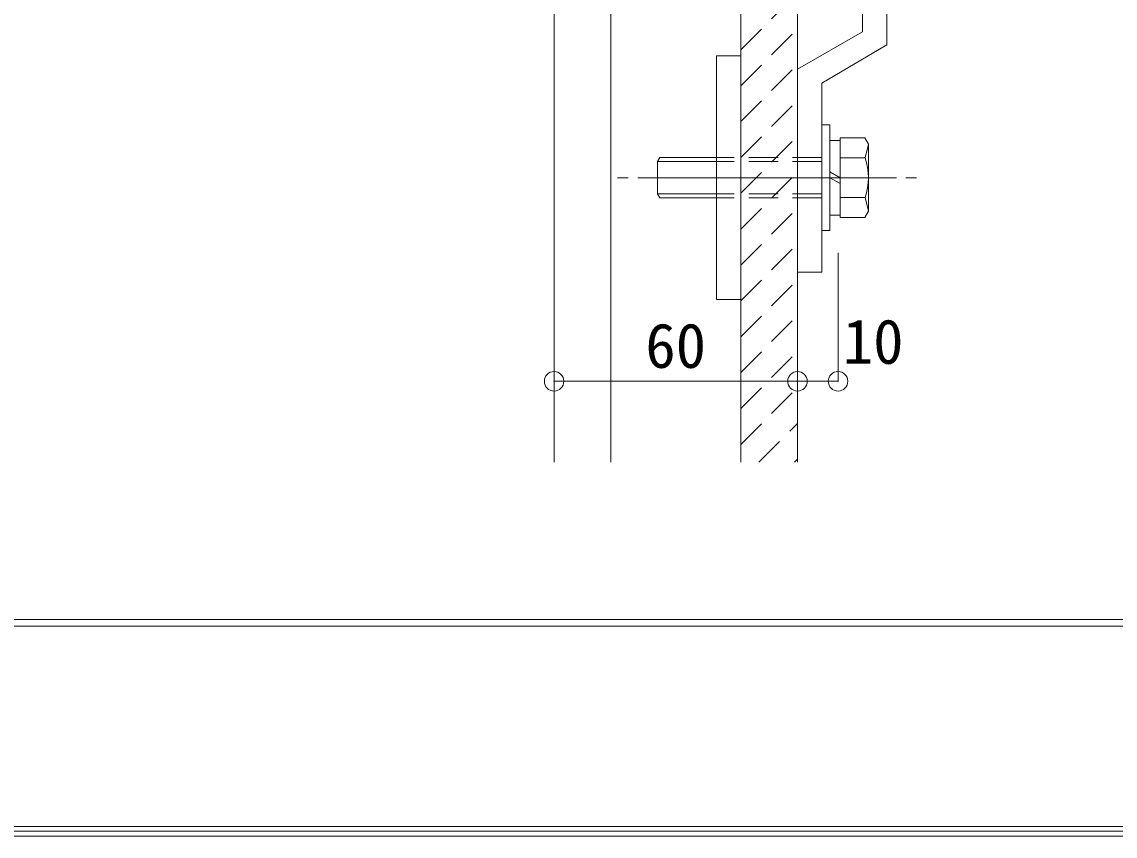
# Model space of a CAD drawing. Units: millimetres at full size, sheet at 1:6; details may follow other scales. Extents: x -1209 to 1209, y -852 to 852.
# Drawn here: x -546.7 to -277.2, y -852.4 to -651.7 of the extents above; entities that cross this region are included whole.
import ezdxf
from ezdxf.enums import TextEntityAlignment as Align

# ---------------------------------------------------------------- set-up
doc = ezdxf.new("R2010")
doc.units = ezdxf.units.MM
doc.header["$LTSCALE"] = 6
doc.header["$PDMODE"] = 32
doc.header["$PDSIZE"] = 4.8
doc.linetypes.add('DASHED1', pattern=[1.8, 1.2, -0.6])
for name, color, linetype, lineweight in [('0-0_WAKU', 7, 'Continuous', 5), ('0-1_AL', 5, 'Continuous', 5), ('0-2_SUNPO', 7, 'Continuous', 5), ('0-4_KANAMONO', 6, 'Continuous', 5), ('0-5_FUKUSIZA', 3, 'Continuous', 5)]:
    doc.layers.add(name, color=color, linetype=linetype, lineweight=lineweight)
doc.styles.add('ＭＳ ゴシック', font='')
doc.styles.get('ＭＳ ゴシック').set_extended_font_data('MS Gothic')

msp = doc.modelspace()

# ---------------------------------------------------------------- linework, layer by layer
at = {"layer": '0-0_WAKU'}
for p, q in [((-1207, -799), (1207, -799)), ((-1207, -800.7), (1207, -800.7)), ((1208.207, -851.207), (-1208.207, -851.207)), ((1207, -850), (-1207, -850)), ((-1209.414, -852.414), (1209.414, -852.414))]:
    msp.add_line(p, q, dxfattribs=at)
at = {"layer": '0-1_AL'}
for p, q in [((-415.506, -760.252), (-415.506, -557.614)), ((-401.504, -760.252), (-401.504, -557.614)), ((-369.506, -760.252), (-369.506, -557.614)), ((-355.506, -760.252), (-355.506, -557.614))]:
    msp.add_line(p, q, dxfattribs=at)
at = {"layer": '0-2_SUNPO'}
for p, q in [((-345.506, -708.668), (-345.506, -740.319)), ((-355.506, -740.319), (-415.506, -740.319)), ((-355.506, -740.319), (-345.506, -740.319))]:
    msp.add_line(p, q, dxfattribs=at)
for p in [(-415.506, -740.319), (-355.506, -740.319), (-345.506, -740.319)]:
    msp.add_point(p, dxfattribs=at)
at = {"layer": '0-4_KANAMONO'}
for p, q in [((-339.506, -607.614), (-339.506, -654.181)), ((-333.506, -607.614), (-333.506, -657.421)), ((-355.506, -663.419), (-339.506, -654.181)), ((-349.508, -666.881), (-333.506, -657.421)), ((-375.506, -660.15), (-375.506, -720.15)), ((-369.506, -660.15), (-375.506, -660.15)), ((-369.506, -660.15), (-369.506, -720.15)), ((-355.506, -663.419), (-355.506, -713.418)), ((-349.506, -666.882), (-349.506, -679.65)), ((-347.508, -677.15), (-349.506, -677.15)), ((-347.508, -703.15), (-347.508, -677.15)), ((-349.506, -700.65), (-349.506, -679.65)), ((-345.006, -680.95), (-347.508, -680.95)), ((-345.006, -699.965), (-345.006, -680.335)), ((-338.91, -680.335), (-345.006, -680.335)), ((-338.006, -681.9), (-338.91, -680.335)), ((-338.832, -685.243), (-338.006, -681.901)), ((-338.006, -698.4), (-338.006, -681.9)), ((-390.006, -686.151), (-389.43, -685.151)), ((-390.006, -694.15), (-390.006, -686.15)), ((-375.506, -686.15), (-390.006, -686.15)), ((-375.506, -685.15), (-389.43, -685.15)), ((-338.832, -685.243), (-345.006, -685.243)), ((-345.006, -690.15), (-347.508, -688.707)), ((-397.236, -690.15), (-399.866, -690.15)), ((-331.134, -690.15), (-394.896, -690.15)), ((-345.006, -691.594), (-347.508, -690.15)), ((-326.162, -690.15), (-328.794, -690.15)), ((-375.506, -695.15), (-389.43, -695.15)), ((-338.832, -695.058), (-345.006, -695.058)), ((-338.832, -695.058), (-338.006, -698.4)), ((-349.506, -700.65), (-349.506, -713.418)), ((-345.006, -699.35), (-347.508, -699.35)), ((-338.91, -699.965), (-345.006, -699.965)), ((-338.006, -698.401), (-338.91, -699.966)), ((-347.508, -703.15), (-349.506, -703.15)), ((-355.506, -713.418), (-349.506, -713.418)), ((-369.506, -720.15), (-375.506, -720.15))]:
    msp.add_line(p, q, dxfattribs=at)
at = {"layer": '0-4_KANAMONO', "linetype": 'DASHED1'}
for p, q in [((-349.506, -685.15), (-375.506, -685.15)), ((-349.506, -686.15), (-375.506, -686.15)), ((-349.506, -694.15), (-375.506, -694.15)), ((-349.506, -695.15), (-375.506, -695.15))]:
    msp.add_line(p, q, dxfattribs=at)
at = {"layer": '0-4_KANAMONO'}
msp.add_lwpolyline([(-375.506, -694.15), (-390.006, -694.15), (-389.43, -695.15)], dxfattribs=at)
msp.add_arc((-353.006, -690.15), 15, 340.903, 19.09698, dxfattribs=at)
at = {"layer": '0-5_FUKUSIZA', "linetype": 'DASHED1'}
for p, q in [((-369.506, -658.642), (-355.506, -644.64)), ((-369.506, -667.48), (-355.506, -653.479)), ((-369.506, -676.319), (-355.506, -662.318)), ((-369.506, -685.158), (-355.506, -671.157)), ((-369.506, -693.997), (-355.506, -679.996)), ((-369.506, -702.836), (-355.506, -688.835)), ((-369.506, -711.674), (-355.506, -697.674)), ((-369.506, -720.513), (-355.506, -706.512)), ((-369.506, -729.352), (-355.506, -715.351)), ((-369.506, -738.191), (-355.506, -724.19)), ((-369.506, -747.03), (-355.506, -733.029)), ((-369.506, -755.868), (-355.506, -741.868)), ((-365.051, -760.252), (-355.506, -750.706)), ((-356.213, -760.252), (-355.506, -759.545))]:
    msp.add_line(p, q, dxfattribs=at)

# ---------------------------------------------------------------- texts
at = {"layer": '0-2_SUNPO', "style": 'ＭＳ ゴシック'}
for s, p in [('60', (-393.006, -740.319)), ('10', (-344.334, -739.319))]:
    msp.add_text(s, height=11, dxfattribs=at).set_placement(p, align=Align.BOTTOM_LEFT)

doc.saveas('drawing.dxf')
